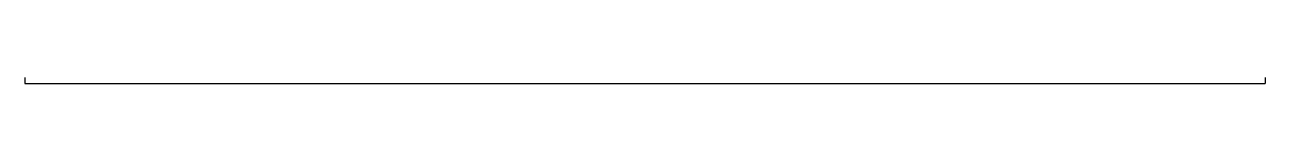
# Model space of a CAD drawing. Header units: millimetres. Extents: x 578425.9 to 578469, y 1190956.8 to 1190957.
import ezdxf

# ---------------------------------------------------------------- set-up
doc = ezdxf.new("R2010")
doc.units = ezdxf.units.MM
doc.header["$MEASUREMENT"] = 0

msp = doc.modelspace()

# ---------------------------------------------------------------- linework, layer by layer
at = {"linetype": 'Continuous'}
for p, q in [((578425.919, 1190956.98), (578425.919, 1190956.78)), ((578469.047, 1190956.98), (578469.047, 1190956.78)), ((578425.919, 1190956.78), (578469.047, 1190956.78))]:
    msp.add_line(p, q, dxfattribs=at)

doc.saveas('drawing.dxf')
